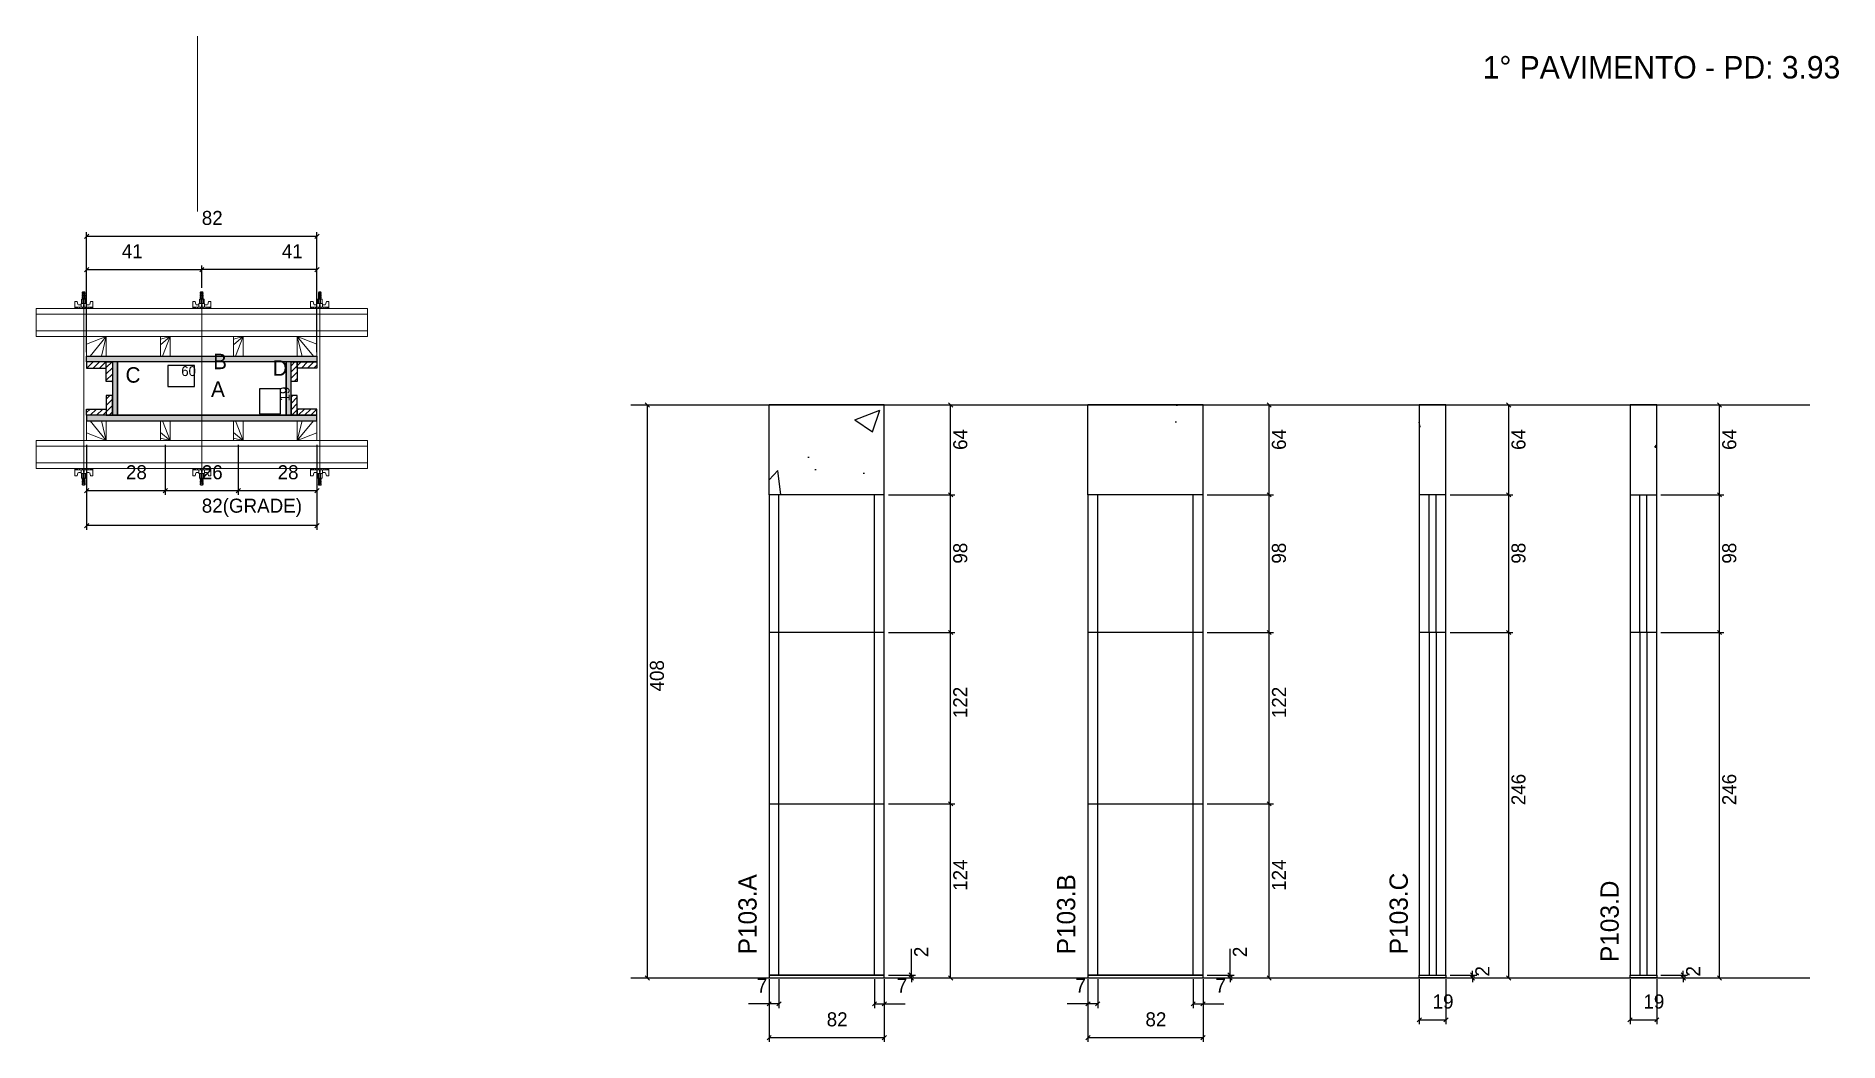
# Model space of a CAD drawing. Header units: metres. Extents: x 6306 to 7590, y 2872 to 3588.
import ezdxf

# ---------------------------------------------------------------- set-up
doc = ezdxf.new("R2010")
doc.units = ezdxf.units.M
for name, color, linetype in [('CHAPA', 7, 'Continuous'), ('COTA', 7, 'Continuous'), ('Hachura', 7, 'Continuous'), ('Madeira', 7, 'Continuous'), ('NOMENCLATURA', 7, 'Continuous'), ('Nível', 7, 'Continuous'), ('Painéis', 7, 'Continuous'), ('Perfil Metálico', 7, 'Continuous'), ('SARR_2.2x7', 7, 'Continuous'), ('SARRAFO', 7, 'Continuous'), ('Sarrafo de Pressão', 7, 'Continuous'), ('Texto Seção', 7, 'Continuous'), ('TEXTO_GERAL', 7, 'Continuous')]:
    doc.layers.add(name, color=color, linetype=linetype)

msp = doc.modelspace()

# ---------------------------------------------------------------- hatches: boundary and pattern name
at = {"layer": 'COTA'}
h = msp.add_hatch(dxfattribs=at)
h.set_pattern_fill('AR-CONC')
h.paths.add_polyline_path([(6827.7, 3261.2), (6909.7, 3261.2), (6909.7, 3325.2), (6827.7, 3325.2), (6827.7, 3261.2)])
h = msp.add_hatch(dxfattribs=at)
h.set_pattern_fill('AR-CONC')
h.paths.add_polyline_path([(7054.7, 3261.2), (7136.7, 3261.2), (7136.7, 3325.2), (7054.7, 3325.2), (7054.7, 3261.2)])
h = msp.add_hatch(dxfattribs=at)
h.set_pattern_fill('AR-CONC')
h.paths.add_polyline_path([(7309.7, 3261.2), (7309.7, 3325.2), (7290.7, 3325.2), (7290.7, 3261.2), (7309.7, 3261.2)])
h = msp.add_hatch(dxfattribs=at)
h.set_pattern_fill('AR-CONC')
h.paths.add_polyline_path([(7440.8, 3325.2), (7440.8, 3261.2), (7459.8, 3261.2), (7459.8, 3325.2), (7440.8, 3325.2)])
at = {"layer": 'Hachura'}
h = msp.add_hatch(color=7, dxfattribs=at)
h.dxf.hatch_style = 1
h.paths.add_polyline_path([(6341.7, 3355.9), (6341.7, 3359.9), (6505.7, 3359.9), (6505.7, 3355.9), (6341.7, 3355.9)])
h = msp.add_hatch(color=7, dxfattribs=at)
h.dxf.hatch_style = 1
h.paths.add_polyline_path([(6341.7, 3355.9), (6341.7, 3359.9), (6505.7, 3359.9), (6505.7, 3355.9), (6341.7, 3355.9)])
h = msp.add_hatch(dxfattribs=at)
h.set_pattern_fill('ANSI31')
h.paths.add_polyline_path([(6355.7, 3355.9), (6355.7, 3351.5), (6341.7, 3351.5), (6341.7, 3355.9), (6355.7, 3355.9)])
h = msp.add_hatch(dxfattribs=at)
h.set_pattern_fill('ANSI31')
h.paths.add_polyline_path([(6360.1, 3355.9), (6355.7, 3355.9), (6355.7, 3341.9), (6360.1, 3341.9), (6360.1, 3355.9)])
h = msp.add_hatch(color=7, dxfattribs=at)
h.dxf.hatch_style = 1
h.paths.add_polyline_path([(6363.7, 3355.9), (6360.1, 3355.9), (6360.1, 3317.9), (6363.7, 3317.9), (6363.7, 3355.9)])
h = msp.add_hatch(color=7, dxfattribs=at)
h.dxf.hatch_style = 1
h.paths.add_polyline_path([(6363.7, 3355.9), (6360.1, 3355.9), (6360.1, 3317.9), (6363.7, 3317.9), (6363.7, 3355.9)])
h = msp.add_hatch(color=7, dxfattribs=at)
h.dxf.hatch_style = 1
h.paths.add_polyline_path([(6487.3, 3355.9), (6483.7, 3355.9), (6483.7, 3317.9), (6487.3, 3317.9), (6487.3, 3355.9)])
h = msp.add_hatch(color=7, dxfattribs=at)
h.dxf.hatch_style = 1
h.paths.add_polyline_path([(6487.3, 3355.9), (6483.7, 3355.9), (6483.7, 3317.9), (6487.3, 3317.9), (6487.3, 3355.9)])
h = msp.add_hatch(dxfattribs=at)
h.set_pattern_fill('ANSI31')
h.paths.add_polyline_path([(6491.7, 3355.9), (6487.3, 3355.9), (6487.3, 3341.9), (6491.7, 3341.9), (6491.7, 3355.9)])
h = msp.add_hatch(dxfattribs=at)
h.set_pattern_fill('ANSI31')
h.paths.add_polyline_path([(6491.7, 3355.9), (6491.7, 3351.5), (6505.7, 3351.5), (6505.7, 3355.9), (6491.7, 3355.9)])
h = msp.add_hatch(dxfattribs=at)
h.set_pattern_fill('ANSI31')
h.paths.add_polyline_path([(6360.1, 3317.9), (6355.7, 3317.9), (6355.7, 3331.9), (6360.1, 3331.9), (6360.1, 3317.9)])
h = msp.add_hatch(dxfattribs=at)
h.set_pattern_fill('ANSI31')
h.paths.add_polyline_path([(6491.7, 3317.9), (6487.3, 3317.9), (6487.3, 3331.9), (6491.7, 3331.9), (6491.7, 3317.9)])
h = msp.add_hatch(dxfattribs=at)
h.set_pattern_fill('ANSI31')
h.paths.add_polyline_path([(6355.7, 3317.9), (6355.7, 3322.3), (6341.7, 3322.3), (6341.7, 3317.9), (6355.7, 3317.9)])
h = msp.add_hatch(color=7, dxfattribs=at)
h.dxf.hatch_style = 1
h.paths.add_polyline_path([(6341.7, 3317.9), (6341.7, 3313.9), (6505.7, 3313.9), (6505.7, 3317.9), (6341.7, 3317.9)])
h = msp.add_hatch(color=7, dxfattribs=at)
h.dxf.hatch_style = 1
h.paths.add_polyline_path([(6341.7, 3317.9), (6341.7, 3313.9), (6505.7, 3313.9), (6505.7, 3317.9), (6341.7, 3317.9)])
h = msp.add_hatch(dxfattribs=at)
h.set_pattern_fill('ANSI31')
h.paths.add_polyline_path([(6491.7, 3317.9), (6491.7, 3322.3), (6505.7, 3322.3), (6505.7, 3317.9), (6491.7, 3317.9)])

# ---------------------------------------------------------------- linework, layer by layer
at = {"layer": 'CHAPA', "color": 1, "lineweight": 25}
for points in [[(6341.7, 3355.9), (6341.7, 3359.9), (6505.7, 3359.9), (6505.7, 3355.9)], [(6341.7, 3355.9), (6341.7, 3359.9), (6505.7, 3359.9), (6505.7, 3355.9)], [(6363.7, 3355.9), (6360.1, 3355.9), (6360.1, 3317.9), (6363.7, 3317.9)], [(6363.7, 3355.9), (6360.1, 3355.9), (6360.1, 3317.9), (6363.7, 3317.9)], [(6487.3, 3355.9), (6483.7, 3355.9), (6483.7, 3317.9), (6487.3, 3317.9)], [(6487.3, 3355.9), (6483.7, 3355.9), (6483.7, 3317.9), (6487.3, 3317.9)], [(6341.7, 3317.9), (6341.7, 3313.9), (6505.7, 3313.9), (6505.7, 3317.9)], [(6341.7, 3317.9), (6341.7, 3313.9), (6505.7, 3313.9), (6505.7, 3317.9)]]:
    msp.add_lwpolyline(points, close=True, dxfattribs=at)
at = {"layer": 'COTA', "color": 0, "lineweight": 25}
for p, q in [((6343.2, 3446.8), (6340.2, 3443.8)), ((6504.2, 3443.8), (6507.2, 3446.8)), ((6343.2, 3423.1), (6340.2, 3420.1)), ((6425.2, 3423.1), (6422.2, 3420.1)), ((6422.2, 3420.1), (6425.2, 3423.1)), ((6504.2, 3420.1), (6507.2, 3423.1)), ((6742.5, 3323.7), (6739.5, 3326.7)), ((6958.4, 3323.7), (6955.4, 3326.7)), ((7185.3, 3323.7), (7182.3, 3326.7)), ((7355.9, 3323.7), (7352.9, 3326.7)), ((7506, 3323.7), (7503, 3326.7)), ((6343.2, 3265.7), (6340.2, 3262.7)), ((6396.2, 3262.7), (6399.2, 3265.7)), ((6399.2, 3265.7), (6396.2, 3262.7)), ((6448.2, 3262.7), (6451.2, 3265.7)), ((6451.2, 3265.7), (6448.2, 3262.7)), ((6504.2, 3262.7), (6507.2, 3265.7)), ((6955.4, 3262.7), (6958.4, 3259.7)), ((6958.4, 3259.7), (6955.4, 3262.7)), ((7182.3, 3262.7), (7185.3, 3259.7)), ((7185.3, 3259.7), (7182.3, 3262.7)), ((7352.9, 3262.7), (7355.9, 3259.7)), ((7355.9, 3259.7), (7352.9, 3262.7)), ((7503, 3262.7), (7506, 3259.7)), ((7506, 3259.7), (7503, 3262.7)), ((6343.2, 3240.8), (6340.2, 3237.8)), ((6504.2, 3237.8), (6507.2, 3240.8)), ((6955.4, 3164.7), (6958.4, 3161.7)), ((6958.4, 3161.7), (6955.4, 3164.7)), ((7182.3, 3164.7), (7185.3, 3161.7)), ((7185.3, 3161.7), (7182.3, 3164.7)), ((7355.9, 3161.7), (7352.9, 3164.7)), ((7352.9, 3164.7), (7355.9, 3161.7)), ((7506, 3161.7), (7503, 3164.7)), ((7503, 3164.7), (7506, 3161.7)), ((6958.4, 3039.7), (6955.4, 3042.7)), ((6955.4, 3042.7), (6958.4, 3039.7)), ((7185.3, 3039.7), (7182.3, 3042.7)), ((7182.3, 3042.7), (7185.3, 3039.7)), ((6739.5, 2918.7), (6742.5, 2915.7)), ((6927.5, 2920.7), (6930.5, 2917.7)), ((6930.5, 2915.7), (6927.5, 2918.7)), ((6955.4, 2918.7), (6958.4, 2915.7)), ((7154.4, 2920.7), (7157.4, 2917.7)), ((7157.4, 2915.7), (7154.4, 2918.7)), ((7182.3, 2918.7), (7185.3, 2915.7)), ((7327.1, 2920.7), (7330.1, 2917.7)), ((7330.1, 2915.7), (7327.1, 2918.7)), ((7352.9, 2918.7), (7355.9, 2915.7)), ((7477.2, 2920.7), (7480.2, 2917.7)), ((7480.2, 2915.7), (7477.2, 2918.7)), ((7503, 2918.7), (7506, 2915.7)), ((6829.2, 2900.2), (6826.2, 2897.2)), ((6833.2, 2897.2), (6836.2, 2900.2)), ((6904.2, 2900.2), (6901.2, 2897.2)), ((6908.2, 2897.2), (6911.2, 2900.2)), ((7056.2, 2900.2), (7053.2, 2897.2)), ((7060.2, 2897.2), (7063.2, 2900.2)), ((7131.2, 2900.2), (7128.2, 2897.2)), ((7135.2, 2897.2), (7138.2, 2900.2)), ((7292.2, 2888.8), (7289.2, 2885.8)), ((7308.2, 2885.8), (7311.2, 2888.8)), ((7442.3, 2888.8), (7439.3, 2885.8)), ((7458.3, 2885.8), (7461.3, 2888.8)), ((6829.2, 2876.1), (6826.2, 2873.1)), ((6908.2, 2873.1), (6911.2, 2876.1)), ((7056.2, 2876.1), (7053.2, 2873.1)), ((7135.2, 2873.1), (7138.2, 2876.1))]:
    msp.add_line(p, q, dxfattribs=at)
at = {"layer": 'COTA', "color": 241, "lineweight": 25}
for p, q in [((6341.7, 3362.9), (6341.7, 3448.3)), ((6505.7, 3445.3), (6341.7, 3445.3)), ((6505.7, 3362.9), (6505.7, 3448.3)), ((6341.7, 3396.9), (6341.7, 3424.6)), ((6341.7, 3421.6), (6423.7, 3421.6)), ((6423.7, 3408.7), (6423.7, 3424.6)), ((6423.7, 3408.7), (6423.7, 3424.6)), ((6505.7, 3421.6), (6423.7, 3421.6)), ((6505.7, 3396.9), (6505.7, 3424.6)), ((6909.7, 3325.2), (6827.7, 3325.2)), ((6827.7, 3261.2), (6827.7, 3325.2)), ((6909.7, 3261.2), (6909.7, 3325.2)), ((7136.7, 3325.2), (7054.7, 3325.2)), ((7054.7, 3261.2), (7054.7, 3325.2)), ((7136.7, 3261.2), (7136.7, 3325.2)), ((6341.7, 3296.9), (6341.7, 3236.3)), ((6341.7, 3296.9), (6341.7, 3261.2)), ((6397.7, 3296.9), (6397.7, 3261.2)), ((6397.7, 3296.9), (6397.7, 3261.2)), ((6449.7, 3296.9), (6449.7, 3261.2)), ((6449.7, 3296.9), (6449.7, 3261.2)), ((6505.7, 3296.9), (6505.7, 3236.3)), ((6505.7, 3296.9), (6505.7, 3261.2)), ((6341.7, 3264.2), (6397.7, 3264.2)), ((6397.7, 3264.2), (6449.7, 3264.2)), ((6449.7, 3264.2), (6505.7, 3264.2)), ((6505.7, 3239.3), (6341.7, 3239.3))]:
    msp.add_line(p, q, dxfattribs=at)
at = {"layer": 'COTA', "color": 180, "lineweight": 25}
for p, q in [((6418.6, 3353.3), (6399.6, 3353.3)), ((6399.6, 3353.3), (6399.6, 3338.3)), ((6418.6, 3338.3), (6418.6, 3353.3)), ((6399.6, 3338.3), (6418.6, 3338.3)), ((6479.7, 3336.8), (6464.7, 3336.8)), ((6464.7, 3336.8), (6464.7, 3318.8)), ((6479.7, 3318.8), (6479.7, 3336.8)), ((6464.7, 3318.8), (6479.7, 3318.8))]:
    msp.add_line(p, q, dxfattribs=at)
at = {"layer": 'COTA', "color": 4, "lineweight": 25}
for p, q in [((6732.1, 3325.2), (6744, 3325.2)), ((6741, 2917.2), (6741, 3325.2)), ((6912.7, 3325.2), (6959.9, 3325.2)), ((6956.9, 3261.2), (6956.9, 3325.2)), ((7139.7, 3325.2), (7186.8, 3325.2)), ((7183.8, 3261.2), (7183.8, 3325.2)), ((7312.7, 3325.2), (7357.4, 3325.2)), ((7354.4, 3261.2), (7354.4, 3325.2)), ((7462.8, 3325.2), (7507.5, 3325.2)), ((7504.5, 3261.2), (7504.5, 3325.2)), ((6912.7, 3261.2), (6959.9, 3261.2)), ((6912.7, 3261.2), (6959.9, 3261.2)), ((6956.9, 3163.2), (6956.9, 3261.2)), ((7139.7, 3261.2), (7186.8, 3261.2)), ((7139.7, 3261.2), (7186.8, 3261.2)), ((7183.8, 3163.2), (7183.8, 3261.2)), ((7312.7, 3261.2), (7357.4, 3261.2)), ((7312.7, 3261.2), (7357.4, 3261.2)), ((7354.4, 3163.2), (7354.4, 3261.2)), ((7462.8, 3261.2), (7507.5, 3261.2)), ((7462.8, 3261.2), (7507.5, 3261.2)), ((7504.5, 3163.2), (7504.5, 3261.2)), ((6912.7, 3163.2), (6959.9, 3163.2)), ((6912.7, 3163.2), (6959.9, 3163.2)), ((6956.9, 3041.2), (6956.9, 3163.2)), ((7139.7, 3163.2), (7186.8, 3163.2)), ((7139.7, 3163.2), (7186.8, 3163.2)), ((7183.8, 3041.2), (7183.8, 3163.2)), ((7312.7, 3163.2), (7357.4, 3163.2)), ((7312.7, 3163.2), (7357.4, 3163.2)), ((7354.4, 2917.2), (7354.4, 3163.2)), ((7462.8, 3163.2), (7507.5, 3163.2)), ((7462.8, 3163.2), (7507.5, 3163.2)), ((7504.5, 2917.2), (7504.5, 3163.2)), ((6912.7, 3041.2), (6959.9, 3041.2)), ((6912.7, 3041.2), (6959.9, 3041.2)), ((6956.9, 2917.2), (6956.9, 3041.2)), ((7139.7, 3041.2), (7186.8, 3041.2)), ((7139.7, 3041.2), (7186.8, 3041.2)), ((7183.8, 2917.2), (7183.8, 3041.2)), ((6929, 2919.2), (6929, 2938)), ((7155.9, 2919.2), (7155.9, 2938)), ((6732.1, 2917.2), (6744, 2917.2)), ((6827.7, 2916.2), (6827.7, 2871.6)), ((6834.7, 2916.2), (6834.7, 2895.7)), ((6902.7, 2916.2), (6902.7, 2895.7)), ((6909.7, 2916.2), (6909.7, 2871.6)), ((6912.7, 2919.2), (6932, 2919.2)), ((6912.7, 2917.2), (6932, 2917.2)), ((6912.7, 2917.2), (6959.9, 2917.2)), ((6929, 2917.2), (6929, 2919.2)), ((6929, 2917.2), (6929, 2914.2)), ((7054.7, 2916.2), (7054.7, 2871.6)), ((7061.7, 2916.2), (7061.7, 2895.7)), ((7129.7, 2916.2), (7129.7, 2895.7)), ((7136.7, 2916.2), (7136.7, 2871.6)), ((7139.7, 2919.2), (7158.9, 2919.2)), ((7139.7, 2917.2), (7158.9, 2917.2)), ((7139.7, 2917.2), (7186.8, 2917.2)), ((7155.9, 2917.2), (7155.9, 2919.2)), ((7155.9, 2917.2), (7155.9, 2914.2)), ((7290.7, 2916.2), (7290.7, 2884.3)), ((7309.7, 2916.2), (7309.7, 2884.3)), ((7312.7, 2919.2), (7331.6, 2919.2)), ((7312.7, 2917.2), (7331.6, 2917.2)), ((7312.7, 2917.2), (7357.4, 2917.2)), ((7328.6, 2919.2), (7328.6, 2922.2)), ((7328.6, 2917.2), (7328.6, 2919.2)), ((7328.6, 2917.2), (7328.6, 2914.2)), ((7440.8, 2916.2), (7440.8, 2884.3)), ((7459.8, 2916.2), (7459.8, 2884.3)), ((7462.8, 2919.2), (7481.7, 2919.2)), ((7462.8, 2917.2), (7481.7, 2917.2)), ((7462.8, 2917.2), (7507.5, 2917.2)), ((7478.7, 2919.2), (7478.7, 2922.2)), ((7478.7, 2917.2), (7478.7, 2919.2)), ((7478.7, 2917.2), (7478.7, 2914.2)), ((6827.7, 2914.2), (6827.7, 2895.7)), ((6909.7, 2914.2), (6909.7, 2895.7)), ((7054.7, 2914.2), (7054.7, 2895.7)), ((7136.7, 2914.2), (7136.7, 2895.7)), ((6827.7, 2898.7), (6813, 2898.7)), ((6834.7, 2898.7), (6827.7, 2898.7)), ((6902.7, 2898.7), (6909.7, 2898.7)), ((6909.7, 2898.7), (6924.5, 2898.7)), ((7054.7, 2898.7), (7039.9, 2898.7)), ((7061.7, 2898.7), (7054.7, 2898.7)), ((7129.7, 2898.7), (7136.7, 2898.7)), ((7136.7, 2898.7), (7151.4, 2898.7)), ((7290.7, 2887.3), (7309.7, 2887.3)), ((7440.8, 2887.3), (7459.8, 2887.3)), ((6909.7, 2874.6), (6827.7, 2874.6)), ((7136.7, 2874.6), (7054.7, 2874.6))]:
    msp.add_line(p, q, dxfattribs=at)
at = {"layer": 'COTA', "color": 241, "lineweight": 25}
for points in [[(7309.7, 3261.2), (7309.7, 3325.2), (7290.7, 3325.2), (7290.7, 3261.2)], [(7459.8, 3261.2), (7459.8, 3325.2), (7440.8, 3325.2), (7440.8, 3261.2)]]:
    msp.add_lwpolyline(points, dxfattribs=at)
at = {"layer": 'Hachura', "color": 0, "lineweight": 9}
for p, q in [((6340.7, 3403.6), (6338.5, 3404.7)), ((6340.7, 3402.5), (6338.5, 3403.5)), ((6340.7, 3401.3), (6338.5, 3402.4)), ((6338.6, 3405.3), (6339, 3405.7)), ((6338.6, 3405), (6338.6, 3405.4)), ((6340.6, 3405.3), (6338.6, 3405.3)), ((6338.6, 3405), (6340.6, 3404.1)), ((6338.6, 3405), (6340.6, 3404.1)), ((6338.6, 3404.9), (6340.7, 3403.9)), ((6338.6, 3403.9), (6338.6, 3404.5)), ((6340.6, 3403.5), (6338.6, 3404.5)), ((6338.6, 3403.9), (6340.6, 3402.9)), ((6338.6, 3403.8), (6340.7, 3402.7)), ((6338.6, 3402.7), (6338.6, 3403.4)), ((6340.6, 3402.4), (6338.6, 3403.4)), ((6338.6, 3403.1), (6338.6, 3403.4)), ((6338.6, 3402.7), (6340.6, 3401.7)), ((6338.6, 3402.6), (6340.7, 3401.5)), ((6339, 3405.7), (6340.2, 3405.7)), ((6340.6, 3404.7), (6339.3, 3405.4)), ((6340.7, 3404.8), (6339.5, 3405.4)), ((6340.1, 3405.4), (6340.7, 3405)), ((6340.6, 3405.3), (6340.2, 3405.7)), ((6340.3, 3405.4), (6340.6, 3405.2)), ((6340.6, 3404.7), (6340.6, 3404.1)), ((6340.6, 3402.9), (6340.6, 3403.5)), ((6340.6, 3402.2), (6340.6, 3402.4)), ((6424.7, 3403.6), (6422.5, 3404.7)), ((6424.7, 3402.5), (6422.5, 3403.5)), ((6424.7, 3401.3), (6422.5, 3402.4)), ((6422.6, 3405.3), (6423, 3405.7)), ((6422.6, 3405), (6422.6, 3405.4)), ((6424.6, 3405.3), (6422.6, 3405.3)), ((6422.6, 3405), (6424.6, 3404.1)), ((6422.6, 3405), (6424.6, 3404.1)), ((6422.6, 3404.9), (6424.7, 3403.9)), ((6422.6, 3403.9), (6422.6, 3404.5)), ((6424.6, 3403.5), (6422.6, 3404.5)), ((6422.6, 3403.9), (6424.6, 3402.9)), ((6422.6, 3403.8), (6424.7, 3402.7)), ((6422.6, 3402.7), (6422.6, 3403.4)), ((6424.6, 3402.4), (6422.6, 3403.4)), ((6422.6, 3403.1), (6422.6, 3403.4)), ((6422.6, 3402.7), (6424.6, 3401.7)), ((6422.6, 3402.6), (6424.7, 3401.5)), ((6423, 3405.7), (6424.2, 3405.7)), ((6424.6, 3404.7), (6423.3, 3405.4)), ((6424.7, 3404.8), (6423.5, 3405.4)), ((6424.1, 3405.4), (6424.7, 3405)), ((6424.6, 3405.3), (6424.2, 3405.7)), ((6424.3, 3405.4), (6424.6, 3405.2)), ((6424.6, 3404.7), (6424.6, 3404.1)), ((6424.6, 3402.9), (6424.6, 3403.5)), ((6424.6, 3402.2), (6424.6, 3402.4)), ((6507.3, 3405.4), (6506.6, 3405)), ((6508.8, 3404.9), (6506.6, 3403.9)), ((6508.8, 3403.8), (6506.6, 3402.7)), ((6508.8, 3402.6), (6506.6, 3401.5)), ((6506.7, 3404.8), (6507.8, 3405.4)), ((6506.7, 3403.6), (6508.8, 3404.7)), ((6506.7, 3402.5), (6508.8, 3403.5)), ((6506.7, 3401.3), (6508.8, 3402.4)), ((6506.8, 3405.3), (6507.1, 3405.7)), ((6507, 3405.4), (6506.8, 3405.2)), ((6506.8, 3404.7), (6508.1, 3405.4)), ((6506.8, 3405.3), (6508.7, 3405.3)), ((6508.7, 3405), (6506.8, 3404.1)), ((6508.7, 3405), (6506.8, 3404.1)), ((6506.8, 3404.7), (6506.8, 3404.1)), ((6506.8, 3403.5), (6508.7, 3404.5)), ((6508.7, 3403.9), (6506.8, 3402.9)), ((6506.8, 3402.9), (6506.8, 3403.5)), ((6506.8, 3402.4), (6508.7, 3403.4)), ((6508.7, 3402.7), (6506.8, 3401.7)), ((6506.8, 3402.2), (6506.8, 3402.4)), ((6508.4, 3405.7), (6507.1, 3405.7)), ((6508.7, 3405.3), (6508.4, 3405.7)), ((6508.7, 3405), (6508.7, 3405.4)), ((6508.7, 3403.9), (6508.7, 3404.5)), ((6508.7, 3402.7), (6508.7, 3403.4)), ((6508.7, 3403.1), (6508.7, 3403.4)), ((6333.2, 3393.9), (6333.2, 3399)), ((6333.2, 3399), (6334.9, 3399)), ((6333.2, 3394.8), (6346.1, 3394.8)), ((6333.2, 3394.8), (6338.4, 3394.8)), ((6346.1, 3393.9), (6333.2, 3393.9)), ((6333.4, 3394.8), (6333.4, 3393.9)), ((6333.6, 3394.8), (6333.6, 3393.9)), ((6333.9, 3394.8), (6333.9, 3393.9)), ((6334.4, 3394.8), (6334.4, 3393.9)), ((6334.9, 3399), (6335.5, 3396.8)), ((6335.2, 3394.8), (6335.2, 3393.9)), ((6335.8, 3396.6), (6337.7, 3396.6)), ((6336.6, 3394.8), (6336.6, 3393.9)), ((6345.2, 3393.9), (6337.4, 3393.9)), ((6337.7, 3397.4), (6341.6, 3397.4)), ((6337.7, 3394.8), (6337.7, 3397.4)), ((6339.7, 3394.8), (6337.7, 3394.8)), ((6341.3, 3400.6), (6338, 3400.6)), ((6338, 3400.6), (6338, 3397.4)), ((6341.3, 3400.5), (6338, 3400.5)), ((6338.4, 3394.8), (6339, 3394.8)), ((6339.8, 3400.6), (6338.5, 3401.2)), ((6338.6, 3401.5), (6338.6, 3402.2)), ((6340.6, 3401.2), (6338.6, 3402.2)), ((6338.6, 3401.5), (6340.6, 3400.6)), ((6339.5, 3400.6), (6338.6, 3401)), ((6338.6, 3400.6), (6338.6, 3401)), ((6338.7, 3394.5), (6338.7, 3394.7)), ((6338.7, 3394), (6338.7, 3394.5)), ((6339, 3400.6), (6339, 3397.4)), ((6339.4, 3394.8), (6339.4, 3396.8)), ((6339.7, 3394.8), (6339.7, 3393.9)), ((6339.9, 3396.8), (6339.9, 3394.8)), ((6340.6, 3402.2), (6340.6, 3401.7)), ((6340.6, 3401.2), (6340.6, 3400.6)), ((6340.6, 3400.6), (6340.6, 3397.4)), ((6340.6, 3394.6), (6340.6, 3394.2)), ((6341.3, 3397.4), (6341.3, 3400.6)), ((6341.6, 3397.4), (6341.3, 3397.4)), ((6341.6, 3397.4), (6341.3, 3397.4)), ((6341.6, 3397.4), (6341.6, 3394.8)), ((6343.5, 3396.6), (6341.6, 3396.6)), ((6342.7, 3394.8), (6342.7, 3393.9)), ((6344.4, 3399), (6343.9, 3396.8)), ((6344.1, 3394.8), (6344.1, 3393.9)), ((6346.1, 3399), (6344.4, 3399)), ((6345, 3394.8), (6345, 3393.9)), ((6345.4, 3394.8), (6345.4, 3393.9)), ((6345.8, 3394.8), (6345.8, 3393.9)), ((6346, 3394.8), (6346, 3393.9)), ((6346.1, 3394.8), (6346.1, 3399)), ((6346.1, 3394.8), (6346.1, 3393.9)), ((6417.2, 3393.9), (6417.2, 3399)), ((6417.2, 3399), (6418.9, 3399)), ((6417.2, 3394.8), (6430.1, 3394.8)), ((6417.2, 3394.8), (6422.4, 3394.8)), ((6430.1, 3393.9), (6417.2, 3393.9)), ((6417.4, 3394.8), (6417.4, 3393.9)), ((6417.6, 3394.8), (6417.6, 3393.9)), ((6417.9, 3394.8), (6417.9, 3393.9)), ((6418.4, 3394.8), (6418.4, 3393.9)), ((6418.9, 3399), (6419.5, 3396.8)), ((6419.2, 3394.8), (6419.2, 3393.9)), ((6419.8, 3396.6), (6421.7, 3396.6)), ((6420.6, 3394.8), (6420.6, 3393.9)), ((6429.2, 3393.9), (6421.4, 3393.9)), ((6421.7, 3397.4), (6425.6, 3397.4)), ((6421.7, 3394.8), (6421.7, 3397.4)), ((6423.7, 3394.8), (6421.7, 3394.8)), ((6425.3, 3400.6), (6422, 3400.6)), ((6422, 3400.6), (6422, 3397.4)), ((6425.3, 3400.5), (6422, 3400.5)), ((6422.4, 3394.8), (6423, 3394.8)), ((6423.8, 3400.6), (6422.5, 3401.2)), ((6422.6, 3401.5), (6422.6, 3402.2)), ((6424.6, 3401.2), (6422.6, 3402.2)), ((6422.6, 3401.5), (6424.6, 3400.6)), ((6423.5, 3400.6), (6422.6, 3401)), ((6422.6, 3400.6), (6422.6, 3401)), ((6422.7, 3394.5), (6422.7, 3394.7)), ((6422.7, 3394), (6422.7, 3394.5)), ((6423, 3400.6), (6423, 3397.4)), ((6423.4, 3394.8), (6423.4, 3396.8)), ((6423.7, 3394.8), (6423.7, 3393.9)), ((6423.9, 3396.8), (6423.9, 3394.8)), ((6424.6, 3402.2), (6424.6, 3401.7)), ((6424.6, 3401.2), (6424.6, 3400.6)), ((6424.6, 3400.6), (6424.6, 3397.4)), ((6424.6, 3394.6), (6424.6, 3394.2)), ((6425.3, 3397.4), (6425.3, 3400.6)), ((6425.6, 3397.4), (6425.3, 3397.4)), ((6425.6, 3397.4), (6425.3, 3397.4)), ((6425.6, 3397.4), (6425.6, 3394.8)), ((6427.5, 3396.6), (6425.6, 3396.6)), ((6426.7, 3394.8), (6426.7, 3393.9)), ((6428.4, 3399), (6427.9, 3396.8)), ((6428.1, 3394.8), (6428.1, 3393.9)), ((6430.1, 3399), (6428.4, 3399)), ((6429, 3394.8), (6429, 3393.9)), ((6429.4, 3394.8), (6429.4, 3393.9)), ((6429.8, 3394.8), (6429.8, 3393.9)), ((6430, 3394.8), (6430, 3393.9)), ((6430.1, 3394.8), (6430.1, 3399)), ((6430.1, 3394.8), (6430.1, 3393.9)), ((6501.2, 3394.8), (6501.2, 3399)), ((6501.2, 3399), (6502.9, 3399)), ((6514.1, 3394.8), (6501.2, 3394.8)), ((6501.2, 3394.8), (6501.2, 3393.9)), ((6501.2, 3393.9), (6514.1, 3393.9)), ((6501.4, 3394.8), (6501.4, 3393.9)), ((6501.6, 3394.8), (6501.6, 3393.9)), ((6501.9, 3394.8), (6501.9, 3393.9)), ((6502.2, 3393.9), (6510, 3393.9)), ((6502.4, 3394.8), (6502.4, 3393.9)), ((6502.9, 3399), (6503.5, 3396.8)), ((6503.2, 3394.8), (6503.2, 3393.9)), ((6503.8, 3396.6), (6505.7, 3396.6)), ((6504.6, 3394.8), (6504.6, 3393.9)), ((6509.6, 3397.4), (6505.7, 3397.4)), ((6505.7, 3397.4), (6505.7, 3394.8)), ((6505.7, 3397.4), (6506, 3397.4)), ((6505.7, 3397.4), (6506, 3397.4)), ((6506, 3400.6), (6509.4, 3400.6)), ((6506, 3397.4), (6506, 3400.6)), ((6506, 3400.5), (6509.4, 3400.5)), ((6506.7, 3394.6), (6506.7, 3394.2)), ((6506.8, 3402.2), (6506.8, 3401.7)), ((6506.8, 3401.2), (6508.7, 3402.2)), ((6508.7, 3401.5), (6506.8, 3400.6)), ((6506.8, 3401.2), (6506.8, 3400.6)), ((6506.8, 3400.6), (6506.8, 3397.4)), ((6507.5, 3400.6), (6508.8, 3401.2)), ((6507.5, 3396.8), (6507.5, 3394.8)), ((6507.7, 3394.8), (6509.6, 3394.8)), ((6507.7, 3394.8), (6507.7, 3393.9)), ((6507.8, 3400.6), (6508.7, 3401)), ((6508, 3394.8), (6508, 3396.8)), ((6508.3, 3400.6), (6508.3, 3397.4)), ((6509, 3394.8), (6508.3, 3394.8)), ((6508.6, 3394.5), (6508.6, 3394.7)), ((6508.6, 3394), (6508.6, 3394.5)), ((6508.7, 3401.5), (6508.7, 3402.2)), ((6508.7, 3400.6), (6508.7, 3401)), ((6514.1, 3394.8), (6509, 3394.8)), ((6509.4, 3400.6), (6509.4, 3397.4)), ((6509.6, 3394.8), (6509.6, 3397.4)), ((6511.6, 3396.6), (6509.6, 3396.6)), ((6510.7, 3394.8), (6510.7, 3393.9)), ((6512.4, 3399), (6511.9, 3396.8)), ((6512.1, 3394.8), (6512.1, 3393.9)), ((6514.1, 3399), (6512.4, 3399)), ((6513, 3394.8), (6513, 3393.9)), ((6513.4, 3394.8), (6513.4, 3393.9)), ((6513.8, 3394.8), (6513.8, 3393.9)), ((6514, 3394.8), (6514, 3393.9)), ((6514.1, 3393.9), (6514.1, 3399)), ((6346.1, 3279.9), (6333.2, 3279.9)), ((6333.2, 3279.9), (6333.2, 3274.7)), ((6333.2, 3279), (6346.1, 3279)), ((6333.2, 3279), (6338.4, 3279)), ((6333.2, 3274.7), (6334.9, 3274.7)), ((6333.4, 3279), (6333.4, 3279.9)), ((6333.6, 3279), (6333.6, 3279.9)), ((6333.9, 3279), (6333.9, 3279.9)), ((6334.4, 3279), (6334.4, 3279.9)), ((6334.9, 3274.7), (6335.5, 3276.9)), ((6335.2, 3279), (6335.2, 3279.9)), ((6335.8, 3277.2), (6337.7, 3277.2)), ((6336.6, 3279), (6336.6, 3279.9)), ((6345.2, 3279.9), (6337.4, 3279.9)), ((6339.7, 3279), (6337.7, 3279)), ((6337.7, 3279), (6337.7, 3276.4)), ((6337.7, 3276.4), (6341.6, 3276.4)), ((6338, 3273.2), (6338, 3276.4)), ((6338.4, 3279), (6339, 3279)), ((6338.7, 3279.7), (6338.7, 3279.3)), ((6338.7, 3279.3), (6338.7, 3279.1)), ((6339, 3273.2), (6339, 3276.4)), ((6339.4, 3279), (6339.4, 3277)), ((6339.7, 3279), (6339.7, 3279.9)), ((6339.9, 3277), (6339.9, 3279)), ((6340.6, 3279.1), (6340.6, 3279.5)), ((6340.6, 3273.2), (6340.6, 3276.4)), ((6341.3, 3276.4), (6341.3, 3273.2)), ((6341.6, 3276.4), (6341.3, 3276.4)), ((6341.6, 3276.4), (6341.3, 3276.4)), ((6341.6, 3276.4), (6341.6, 3279)), ((6343.5, 3277.2), (6341.6, 3277.2)), ((6342.7, 3279), (6342.7, 3279.9)), ((6344.4, 3274.7), (6343.9, 3276.9)), ((6344.1, 3279), (6344.1, 3279.9)), ((6346.1, 3274.7), (6344.4, 3274.7)), ((6345, 3279), (6345, 3279.9)), ((6345.4, 3279), (6345.4, 3279.9)), ((6345.8, 3279), (6345.8, 3279.9)), ((6346, 3279), (6346, 3279.9)), ((6346.1, 3279), (6346.1, 3279.9)), ((6346.1, 3279), (6346.1, 3274.7)), ((6430.1, 3279.9), (6417.2, 3279.9)), ((6417.2, 3279.9), (6417.2, 3274.7)), ((6417.2, 3279), (6430.1, 3279)), ((6417.2, 3279), (6422.4, 3279)), ((6417.2, 3274.7), (6418.9, 3274.7)), ((6417.4, 3279), (6417.4, 3279.9)), ((6417.6, 3279), (6417.6, 3279.9)), ((6417.9, 3279), (6417.9, 3279.9)), ((6418.4, 3279), (6418.4, 3279.9)), ((6418.9, 3274.7), (6419.5, 3276.9)), ((6419.2, 3279), (6419.2, 3279.9)), ((6419.8, 3277.2), (6421.7, 3277.2)), ((6420.6, 3279), (6420.6, 3279.9)), ((6429.2, 3279.9), (6421.4, 3279.9)), ((6423.7, 3279), (6421.7, 3279)), ((6421.7, 3279), (6421.7, 3276.4)), ((6421.7, 3276.4), (6425.6, 3276.4)), ((6422, 3273.2), (6422, 3276.4)), ((6422.4, 3279), (6423, 3279)), ((6422.7, 3279.7), (6422.7, 3279.3)), ((6422.7, 3279.3), (6422.7, 3279.1)), ((6423, 3273.2), (6423, 3276.4)), ((6423.4, 3279), (6423.4, 3277)), ((6423.7, 3279), (6423.7, 3279.9)), ((6423.9, 3277), (6423.9, 3279)), ((6424.6, 3279.1), (6424.6, 3279.5)), ((6424.6, 3273.2), (6424.6, 3276.4)), ((6425.3, 3276.4), (6425.3, 3273.2)), ((6425.6, 3276.4), (6425.3, 3276.4)), ((6425.6, 3276.4), (6425.3, 3276.4)), ((6425.6, 3276.4), (6425.6, 3279)), ((6427.5, 3277.2), (6425.6, 3277.2)), ((6426.7, 3279), (6426.7, 3279.9)), ((6428.4, 3274.7), (6427.9, 3276.9)), ((6428.1, 3279), (6428.1, 3279.9)), ((6430.1, 3274.7), (6428.4, 3274.7)), ((6429, 3279), (6429, 3279.9)), ((6429.4, 3279), (6429.4, 3279.9)), ((6429.8, 3279), (6429.8, 3279.9)), ((6430, 3279), (6430, 3279.9)), ((6430.1, 3279), (6430.1, 3279.9)), ((6430.1, 3279), (6430.1, 3274.7)), ((6501.2, 3279.9), (6514.1, 3279.9)), ((6501.2, 3279), (6501.2, 3279.9)), ((6514.1, 3279), (6501.2, 3279)), ((6501.2, 3279), (6501.2, 3274.7)), ((6501.2, 3274.7), (6502.9, 3274.7)), ((6501.4, 3279), (6501.4, 3279.9)), ((6501.6, 3279), (6501.6, 3279.9)), ((6501.9, 3279), (6501.9, 3279.9)), ((6502.2, 3279.9), (6510, 3279.9)), ((6502.4, 3279), (6502.4, 3279.9)), ((6502.9, 3274.7), (6503.5, 3276.9)), ((6503.2, 3279), (6503.2, 3279.9)), ((6503.8, 3277.2), (6505.7, 3277.2)), ((6504.6, 3279), (6504.6, 3279.9)), ((6505.7, 3276.4), (6505.7, 3279)), ((6509.6, 3276.4), (6505.7, 3276.4)), ((6505.7, 3276.4), (6506, 3276.4)), ((6505.7, 3276.4), (6506, 3276.4)), ((6506, 3276.4), (6506, 3273.2)), ((6506.7, 3279.1), (6506.7, 3279.5)), ((6506.8, 3273.2), (6506.8, 3276.4)), ((6507.5, 3277), (6507.5, 3279)), ((6507.7, 3279), (6507.7, 3279.9)), ((6507.7, 3279), (6509.6, 3279)), ((6508, 3279), (6508, 3277)), ((6509, 3279), (6508.3, 3279)), ((6508.3, 3273.2), (6508.3, 3276.4)), ((6508.6, 3279.7), (6508.6, 3279.3)), ((6508.6, 3279.3), (6508.6, 3279.1)), ((6514.1, 3279), (6509, 3279)), ((6509.4, 3273.2), (6509.4, 3276.4)), ((6509.6, 3279), (6509.6, 3276.4)), ((6511.6, 3277.2), (6509.6, 3277.2)), ((6510.7, 3279), (6510.7, 3279.9)), ((6512.4, 3274.7), (6511.9, 3276.9)), ((6512.1, 3279), (6512.1, 3279.9)), ((6514.1, 3274.7), (6512.4, 3274.7)), ((6513, 3279), (6513, 3279.9)), ((6513.4, 3279), (6513.4, 3279.9)), ((6513.8, 3279), (6513.8, 3279.9)), ((6514, 3279), (6514, 3279.9)), ((6514.1, 3279.9), (6514.1, 3274.7)), ((6341.3, 3273.2), (6338, 3273.2)), ((6341.3, 3273.2), (6338, 3273.2)), ((6339.8, 3273.2), (6338.5, 3272.5)), ((6340.7, 3272.4), (6338.5, 3271.4)), ((6340.7, 3271.3), (6338.5, 3270.2)), ((6340.7, 3270.1), (6338.5, 3269)), ((6338.6, 3272.2), (6340.6, 3273.2)), ((6339.5, 3273.2), (6338.6, 3272.7)), ((6338.6, 3273.2), (6338.6, 3272.7)), ((6340.6, 3272.5), (6338.6, 3271.6)), ((6338.6, 3272.2), (6338.6, 3271.6)), ((6338.6, 3271.1), (6340.7, 3272.2)), ((6338.6, 3271), (6340.6, 3272)), ((6340.6, 3271.4), (6338.6, 3270.4)), ((6338.6, 3270), (6340.7, 3271.1)), ((6338.6, 3271), (6338.6, 3270.4)), ((6338.6, 3269.9), (6340.6, 3270.8)), ((6338.6, 3270.6), (6338.6, 3270.4)), ((6340.6, 3270.2), (6338.6, 3269.2)), ((6338.6, 3269.9), (6338.6, 3269.2)), ((6338.6, 3268.8), (6340.7, 3269.9)), ((6338.6, 3268.7), (6340.6, 3269.7)), ((6338.6, 3268.7), (6340.6, 3269.7)), ((6338.6, 3268.7), (6338.6, 3268.4)), ((6338.6, 3268.4), (6339, 3268.1)), ((6340.6, 3268.4), (6338.6, 3268.4)), ((6339, 3268.1), (6340.2, 3268.1)), ((6340.6, 3269), (6339.3, 3268.4)), ((6340.7, 3269), (6339.5, 3268.4)), ((6340.1, 3268.4), (6340.7, 3268.7)), ((6340.6, 3268.4), (6340.2, 3268.1)), ((6340.3, 3268.4), (6340.6, 3268.5)), ((6340.6, 3272.5), (6340.6, 3273.2)), ((6340.6, 3271.6), (6340.6, 3272)), ((6340.6, 3271.6), (6340.6, 3271.4)), ((6340.6, 3270.8), (6340.6, 3270.2)), ((6340.6, 3269), (6340.6, 3269.7)), ((6425.3, 3273.2), (6422, 3273.2)), ((6425.3, 3273.2), (6422, 3273.2)), ((6423.8, 3273.2), (6422.5, 3272.5)), ((6424.7, 3272.4), (6422.5, 3271.4)), ((6424.7, 3271.3), (6422.5, 3270.2)), ((6424.7, 3270.1), (6422.5, 3269)), ((6422.6, 3272.2), (6424.6, 3273.2)), ((6423.5, 3273.2), (6422.6, 3272.7)), ((6422.6, 3273.2), (6422.6, 3272.7)), ((6424.6, 3272.5), (6422.6, 3271.6)), ((6422.6, 3272.2), (6422.6, 3271.6)), ((6422.6, 3271.1), (6424.7, 3272.2)), ((6422.6, 3271), (6424.6, 3272)), ((6424.6, 3271.4), (6422.6, 3270.4)), ((6422.6, 3270), (6424.7, 3271.1)), ((6422.6, 3271), (6422.6, 3270.4)), ((6422.6, 3269.9), (6424.6, 3270.8)), ((6422.6, 3270.6), (6422.6, 3270.4)), ((6424.6, 3270.2), (6422.6, 3269.2)), ((6422.6, 3269.9), (6422.6, 3269.2)), ((6422.6, 3268.8), (6424.7, 3269.9)), ((6422.6, 3268.7), (6424.6, 3269.7)), ((6422.6, 3268.7), (6424.6, 3269.7)), ((6422.6, 3268.7), (6422.6, 3268.4)), ((6422.6, 3268.4), (6423, 3268.1)), ((6424.6, 3268.4), (6422.6, 3268.4)), ((6423, 3268.1), (6424.2, 3268.1)), ((6424.6, 3269), (6423.3, 3268.4)), ((6424.7, 3269), (6423.5, 3268.4)), ((6424.1, 3268.4), (6424.7, 3268.7)), ((6424.6, 3268.4), (6424.2, 3268.1)), ((6424.3, 3268.4), (6424.6, 3268.5)), ((6424.6, 3272.5), (6424.6, 3273.2)), ((6424.6, 3271.6), (6424.6, 3272)), ((6424.6, 3271.6), (6424.6, 3271.4)), ((6424.6, 3270.8), (6424.6, 3270.2)), ((6424.6, 3269), (6424.6, 3269.7)), ((6506, 3273.2), (6509.4, 3273.2)), ((6506, 3273.2), (6509.4, 3273.2)), ((6508.8, 3271.1), (6506.6, 3272.2)), ((6508.8, 3270), (6506.6, 3271.1)), ((6508.8, 3268.8), (6506.6, 3269.9)), ((6507.3, 3268.4), (6506.6, 3268.7)), ((6506.7, 3272.4), (6508.8, 3271.4)), ((6506.7, 3271.3), (6508.8, 3270.2)), ((6506.7, 3270.1), (6508.8, 3269)), ((6506.7, 3269), (6507.8, 3268.4)), ((6506.8, 3272.5), (6506.8, 3273.2)), ((6508.7, 3272.2), (6506.8, 3273.2)), ((6506.8, 3272.5), (6508.7, 3271.6)), ((6506.8, 3271.6), (6506.8, 3272)), ((6508.7, 3271), (6506.8, 3272)), ((6506.8, 3271.6), (6506.8, 3271.4)), ((6506.8, 3271.4), (6508.7, 3270.4)), ((6506.8, 3270.8), (6506.8, 3270.2)), ((6508.7, 3269.9), (6506.8, 3270.8)), ((6506.8, 3270.2), (6508.7, 3269.2)), ((6508.7, 3268.7), (6506.8, 3269.7)), ((6506.8, 3269), (6506.8, 3269.7)), ((6508.7, 3268.7), (6506.8, 3269.7)), ((6506.8, 3269), (6508.1, 3268.4)), ((6507, 3268.4), (6506.8, 3268.5)), ((6506.8, 3268.4), (6507.1, 3268.1)), ((6506.8, 3268.4), (6508.7, 3268.4)), ((6508.4, 3268.1), (6507.1, 3268.1)), ((6507.5, 3273.2), (6508.8, 3272.5)), ((6507.8, 3273.2), (6508.7, 3272.7)), ((6508.7, 3268.4), (6508.4, 3268.1)), ((6508.7, 3273.2), (6508.7, 3272.7)), ((6508.7, 3272.2), (6508.7, 3271.6)), ((6508.7, 3271), (6508.7, 3270.4)), ((6508.7, 3270.6), (6508.7, 3270.4)), ((6508.7, 3269.9), (6508.7, 3269.2)), ((6508.7, 3268.7), (6508.7, 3268.4))]:
    msp.add_line(p, q, dxfattribs=at)
at = {"layer": 'Hachura', "color": 251, "lineweight": 9}
for p, q in [((6339.7, 3404.7), (6339.7, 3272.9)), ((6423.7, 3404.7), (6423.7, 3272.9)), ((6507.7, 3404.7), (6507.7, 3272.9))]:
    msp.add_line(p, q, dxfattribs=at)
at = {"layer": 'Madeira', "color": 126, "lineweight": 18}
for p, q in [((6355.7, 3373.9), (6341.7, 3368.5)), ((6355.7, 3373.9), (6344.2, 3359.9)), ((6355.7, 3373.9), (6352.2, 3359.9)), ((6401.2, 3373.9), (6394.2, 3368.1)), ((6401.2, 3373.9), (6394.2, 3372.1)), ((6401.2, 3373.9), (6395.7, 3359.9)), ((6453.2, 3373.9), (6446.2, 3368.1)), ((6453.2, 3373.9), (6446.2, 3372.1)), ((6453.2, 3373.9), (6447.7, 3359.9)), ((6491.7, 3373.9), (6503.2, 3359.9)), ((6491.7, 3373.9), (6495.2, 3359.9)), ((6491.7, 3373.9), (6505.7, 3368.4)), ((6355.7, 3299.9), (6344.2, 3313.9)), ((6355.7, 3299.9), (6352.2, 3313.9)), ((6401.2, 3299.9), (6395.7, 3313.9)), ((6453.2, 3299.9), (6447.7, 3313.9)), ((6491.7, 3299.9), (6503.2, 3313.9)), ((6491.7, 3299.9), (6495.2, 3313.9)), ((6355.7, 3299.9), (6341.7, 3305.3)), ((6401.2, 3299.9), (6394.2, 3305.6)), ((6401.2, 3299.9), (6394.2, 3301.6)), ((6453.2, 3299.9), (6446.2, 3305.6)), ((6453.2, 3299.9), (6446.2, 3301.6)), ((6491.7, 3299.9), (6505.7, 3305.3))]:
    msp.add_line(p, q, dxfattribs=at)
for points in [[(6505.7, 3373.9), (6505.7, 3359.9), (6341.7, 3359.9), (6341.7, 3373.9)], [(6355.7, 3373.9), (6355.7, 3359.9), (6341.7, 3359.9), (6341.7, 3373.9)], [(6401.2, 3373.9), (6394.2, 3373.9), (6394.2, 3359.9), (6401.2, 3359.9)], [(6453.2, 3373.9), (6446.2, 3373.9), (6446.2, 3359.9), (6453.2, 3359.9)], [(6491.7, 3373.9), (6491.7, 3359.9), (6505.7, 3359.9), (6505.7, 3373.9)], [(6505.7, 3299.9), (6505.7, 3313.9), (6341.7, 3313.9), (6341.7, 3299.9)], [(6355.7, 3299.9), (6355.7, 3313.9), (6341.7, 3313.9), (6341.7, 3299.9)], [(6401.2, 3299.9), (6394.2, 3299.9), (6394.2, 3313.9), (6401.2, 3313.9)], [(6453.2, 3299.9), (6446.2, 3299.9), (6446.2, 3313.9), (6453.2, 3313.9)], [(6491.7, 3299.9), (6491.7, 3313.9), (6505.7, 3313.9), (6505.7, 3299.9)]]:
    msp.add_lwpolyline(points, close=True, dxfattribs=at)
at = {"layer": 'Nível', "color": 4, "lineweight": 25}
for p, q in [((6729.1, 3325.2), (7568.9, 3325.2)), ((6729.1, 2917.2), (7568.9, 2917.2))]:
    msp.add_line(p, q, dxfattribs=at)
at = {"layer": 'Painéis', "color": 200, "lineweight": 25}
for p, q in [((6827.7, 3261.2), (6827.7, 2917.2)), ((6909.7, 3261.2), (6827.7, 3261.2)), ((6909.7, 2917.2), (6909.7, 3261.2)), ((7054.7, 3261.2), (7054.7, 2917.2)), ((7136.7, 3261.2), (7054.7, 3261.2)), ((7136.7, 2917.2), (7136.7, 3261.2)), ((7290.7, 3261.2), (7290.7, 2919.2)), ((7309.7, 3261.2), (7290.7, 3261.2)), ((7309.7, 2919.2), (7309.7, 3261.2)), ((7440.8, 3261.2), (7440.8, 2919.2)), ((7440.8, 3261.2), (7459.8, 3261.2)), ((7459.8, 2919.2), (7459.8, 3261.2)), ((6909.7, 3163.2), (6827.7, 3163.2)), ((7136.7, 3163.2), (7054.7, 3163.2)), ((7309.7, 3163.2), (7290.7, 3163.2)), ((7459.8, 3163.2), (7440.8, 3163.2)), ((6827.7, 3041.2), (6909.7, 3041.2)), ((7054.7, 3041.2), (7136.7, 3041.2)), ((6827.7, 2919.2), (6909.7, 2919.2)), ((7054.7, 2919.2), (7136.7, 2919.2)), ((7290.7, 2919.2), (7309.7, 2919.2)), ((7440.8, 2919.2), (7459.8, 2919.2))]:
    msp.add_line(p, q, dxfattribs=at)
for points in [[(6483.7, 3317.9), (6483.7, 3355.9), (6363.7, 3355.9), (6363.7, 3317.9)], [(6909.7, 2919.2), (6827.7, 2919.2), (6827.7, 2917.2), (6909.7, 2917.2)], [(7136.7, 2919.2), (7054.7, 2919.2), (7054.7, 2917.2), (7136.7, 2917.2)], [(7290.7, 2919.2), (7309.7, 2919.2), (7309.7, 2917.2), (7290.7, 2917.2)], [(7440.8, 2919.2), (7459.8, 2919.2), (7459.8, 2917.2), (7440.8, 2917.2)]]:
    msp.add_lwpolyline(points, close=True, dxfattribs=at)
at = {"layer": 'Perfil Metálico', "color": 224, "lineweight": 18}
for points in [[(6305.7, 3393.9), (6305.7, 3373.9), (6541.7, 3373.9), (6541.7, 3393.9)], [(6541.7, 3377.9), (6541.7, 3389.9), (6305.7, 3389.9), (6305.7, 3377.9)], [(6305.7, 3279.9), (6305.7, 3299.9), (6541.7, 3299.9), (6541.7, 3279.9)], [(6541.7, 3295.9), (6541.7, 3283.9), (6305.7, 3283.9), (6305.7, 3295.9)]]:
    msp.add_lwpolyline(points, close=True, dxfattribs=at)
at = {"layer": 'SARR_2.2x7', "color": 40, "lineweight": 25}
for p, q in [((6834.7, 3163.2), (6834.7, 3261.2)), ((6902.7, 3163.2), (6902.7, 3261.2)), ((7061.7, 3163.2), (7061.7, 3261.2)), ((7129.7, 3163.2), (7129.7, 3261.2)), ((7297.7, 3163.2), (7297.7, 3261.2)), ((7302.7, 3163.2), (7302.7, 3261.2)), ((7447.8, 3163.2), (7447.8, 3261.2)), ((7452.8, 3163.2), (7452.8, 3261.2)), ((7297.7, 3163.2), (7297.7, 2919.2)), ((7302.7, 3163.2), (7302.7, 2919.2)), ((7447.8, 3163.2), (7447.8, 2919.2)), ((7452.8, 3163.2), (7452.8, 2919.2))]:
    msp.add_line(p, q, dxfattribs=at)
at = {"layer": 'SARRAFO', "color": 251, "lineweight": 25}
for points in [[(6341.7, 3351.5), (6355.7, 3351.5), (6355.7, 3355.9), (6341.7, 3355.9)], [(6355.7, 3341.9), (6355.7, 3355.9), (6360.1, 3355.9), (6360.1, 3341.9)], [(6487.3, 3341.9), (6487.3, 3355.9), (6491.7, 3355.9), (6491.7, 3341.9)], [(6505.7, 3351.5), (6491.7, 3351.5), (6491.7, 3355.9), (6505.7, 3355.9)], [(6355.7, 3331.9), (6355.7, 3317.9), (6360.1, 3317.9), (6360.1, 3331.9)], [(6487.3, 3331.9), (6487.3, 3317.9), (6491.7, 3317.9), (6491.7, 3331.9)], [(6341.7, 3322.3), (6355.7, 3322.3), (6355.7, 3317.9), (6341.7, 3317.9)], [(6505.7, 3322.3), (6491.7, 3322.3), (6491.7, 3317.9), (6505.7, 3317.9)]]:
    msp.add_lwpolyline(points, close=True, dxfattribs=at)
at = {"layer": 'Sarrafo de Pressão', "color": 42, "lineweight": 25}
for p, q in [((6834.7, 3041.2), (6834.7, 3163.2)), ((6902.7, 3041.2), (6902.7, 3163.2)), ((7061.7, 3041.2), (7061.7, 3163.2)), ((7129.7, 3041.2), (7129.7, 3163.2)), ((6834.7, 2919.2), (6834.7, 3041.2)), ((6902.7, 2919.2), (6902.7, 3041.2)), ((7061.7, 2919.2), (7061.7, 3041.2)), ((7129.7, 2919.2), (7129.7, 3041.2))]:
    msp.add_line(p, q, dxfattribs=at)
at = {"layer": 'Texto Seção', "color": 252, "lineweight": 15}
msp.add_line((6420.7, 3462.9), (6420.7, 3587.9), dxfattribs=at)

# ---------------------------------------------------------------- texts
at = {"layer": 'COTA', "color": 241, "lineweight": 25}
for s, p in [('82', (6423.7, 3453.4)), ('41', (6366.7, 3429.7)), ('41', (6480.7, 3429.7)), ('28', (6369.7, 3272.3)), ('26', (6423.7, 3272.3)), ('28', (6477.7, 3272.3)), ('82(GRADE)', (6423.7, 3248.5))]:
    msp.add_text(s, height=10, dxfattribs=at).set_placement(p)
at = {"layer": 'COTA', "color": 1, "lineweight": 25}
msp.add_text('60', height=7, dxfattribs=at).set_placement((6409.1, 3345.8))
msp.add_text('19', height=7, rotation=90, dxfattribs=at).set_placement((6486.2, 3327.8))
at = {"layer": 'COTA', "color": 240, "lineweight": 25}
for s, p in [('64', (6968.8, 3293.2)), ('64', (7195.7, 3293.2)), ('64', (7366.3, 3293.2)), ('64', (7516.4, 3293.2)), ('98', (6968.8, 3212.2)), ('98', (7195.7, 3212.2)), ('98', (7366.3, 3212.2)), ('98', (7516.4, 3212.2)), ('408', (6752.8, 3121.2)), ('122', (6968.8, 3102.2)), ('122', (7195.8, 3102.2)), ('246', (7366.3, 3040.2)), ('246', (7516.4, 3040.2)), ('124', (6968.8, 2979.2)), ('124', (7195.7, 2979.2)), ('2', (6941, 2932)), ('2', (7167.9, 2932)), ('2', (7340.6, 2918.2)), ('2', (7490.7, 2918.2))]:
    msp.add_text(s, height=10, rotation=90, dxfattribs=at).set_placement(p)
for s, p in [('7', (6818.9, 2906.8)), ('7', (6918.6, 2906.8)), ('7', (7045.8, 2906.8)), ('7', (7145.5, 2906.8)), ('19', (7300.2, 2895.4)), ('19', (7450.3, 2895.4)), ('82', (6868.7, 2882.7)), ('82', (7095.7, 2882.7))]:
    msp.add_text(s, height=10, dxfattribs=at).set_placement(p)
at = {"layer": 'NOMENCLATURA', "color": 2, "lineweight": 25}
msp.add_text('1° PAVIMENTO - PD: 3.93', height=16, dxfattribs=at).set_placement((7335.8, 3557.7))
at = {"layer": 'Texto Seção', "color": 7, "lineweight": 15}
for s, p in [('P103.C', (7282.5, 2934.1)), ('P103.A', (6818.8, 2934)), ('P103.B', (7045.7, 2934)), ('P103.D', (7432.7, 2928.5))]:
    msp.add_text(s, height=13, rotation=90, dxfattribs=at).set_placement(p)
at = {"layer": 'TEXTO_GERAL', "color": 7, "lineweight": 25}
for s, p in [('C', (6369.4, 3341.1)), ('B', (6431.8, 3350.7)), ('D', (6474.1, 3346)), ('A', (6430.3, 3331))]:
    msp.add_text(s, height=11, dxfattribs=at).set_placement(p)

doc.saveas('drawing.dxf')
